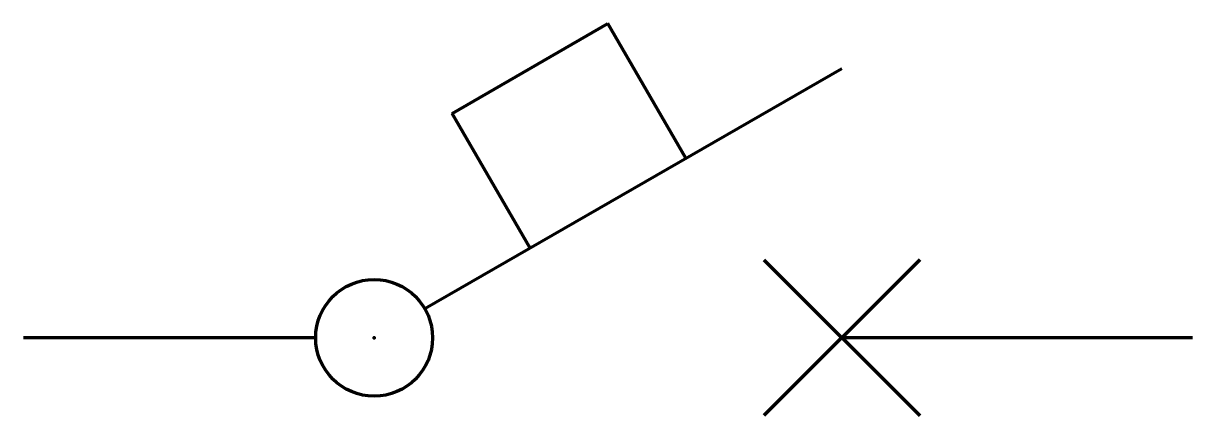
# Model space of a CAD drawing. Header units: millimetres. Extents: x 0 to 15, y -1 to 4.
import ezdxf

# ---------------------------------------------------------------- set-up
doc = ezdxf.new("R2010")
doc.units = ezdxf.units.MM
doc.layers.get('0').update_dxf_attribs({"linetype": 'CONTINUOUS', "lineweight": 0})

msp = doc.modelspace()

# ---------------------------------------------------------------- linework, layer by layer
at = {"color": 7, "linetype": 'CONTINUOUS', "lineweight": 70}
for p, q in [((5.5, 2.88), (7.5, 4.04)), ((8.5, 2.31), (7.5, 4.04)), ((5.15, 0.375), (10.5, 3.46)), ((6.5, 1.15), (5.5, 2.88)), ((9.5, 1), (11.5, -1)), ((11.5, 1), (9.5, -1)), ((3.75, 0), (0, 0)), ((15, 0), (10.5, 0))]:
    msp.add_line(p, q, dxfattribs=at)
msp.add_circle((4.5, 0), 0.75, dxfattribs=at)
for p in [(4.5, 0), (10.5, 0)]:
    msp.add_point(p, dxfattribs=at)

doc.saveas('drawing.dxf')
